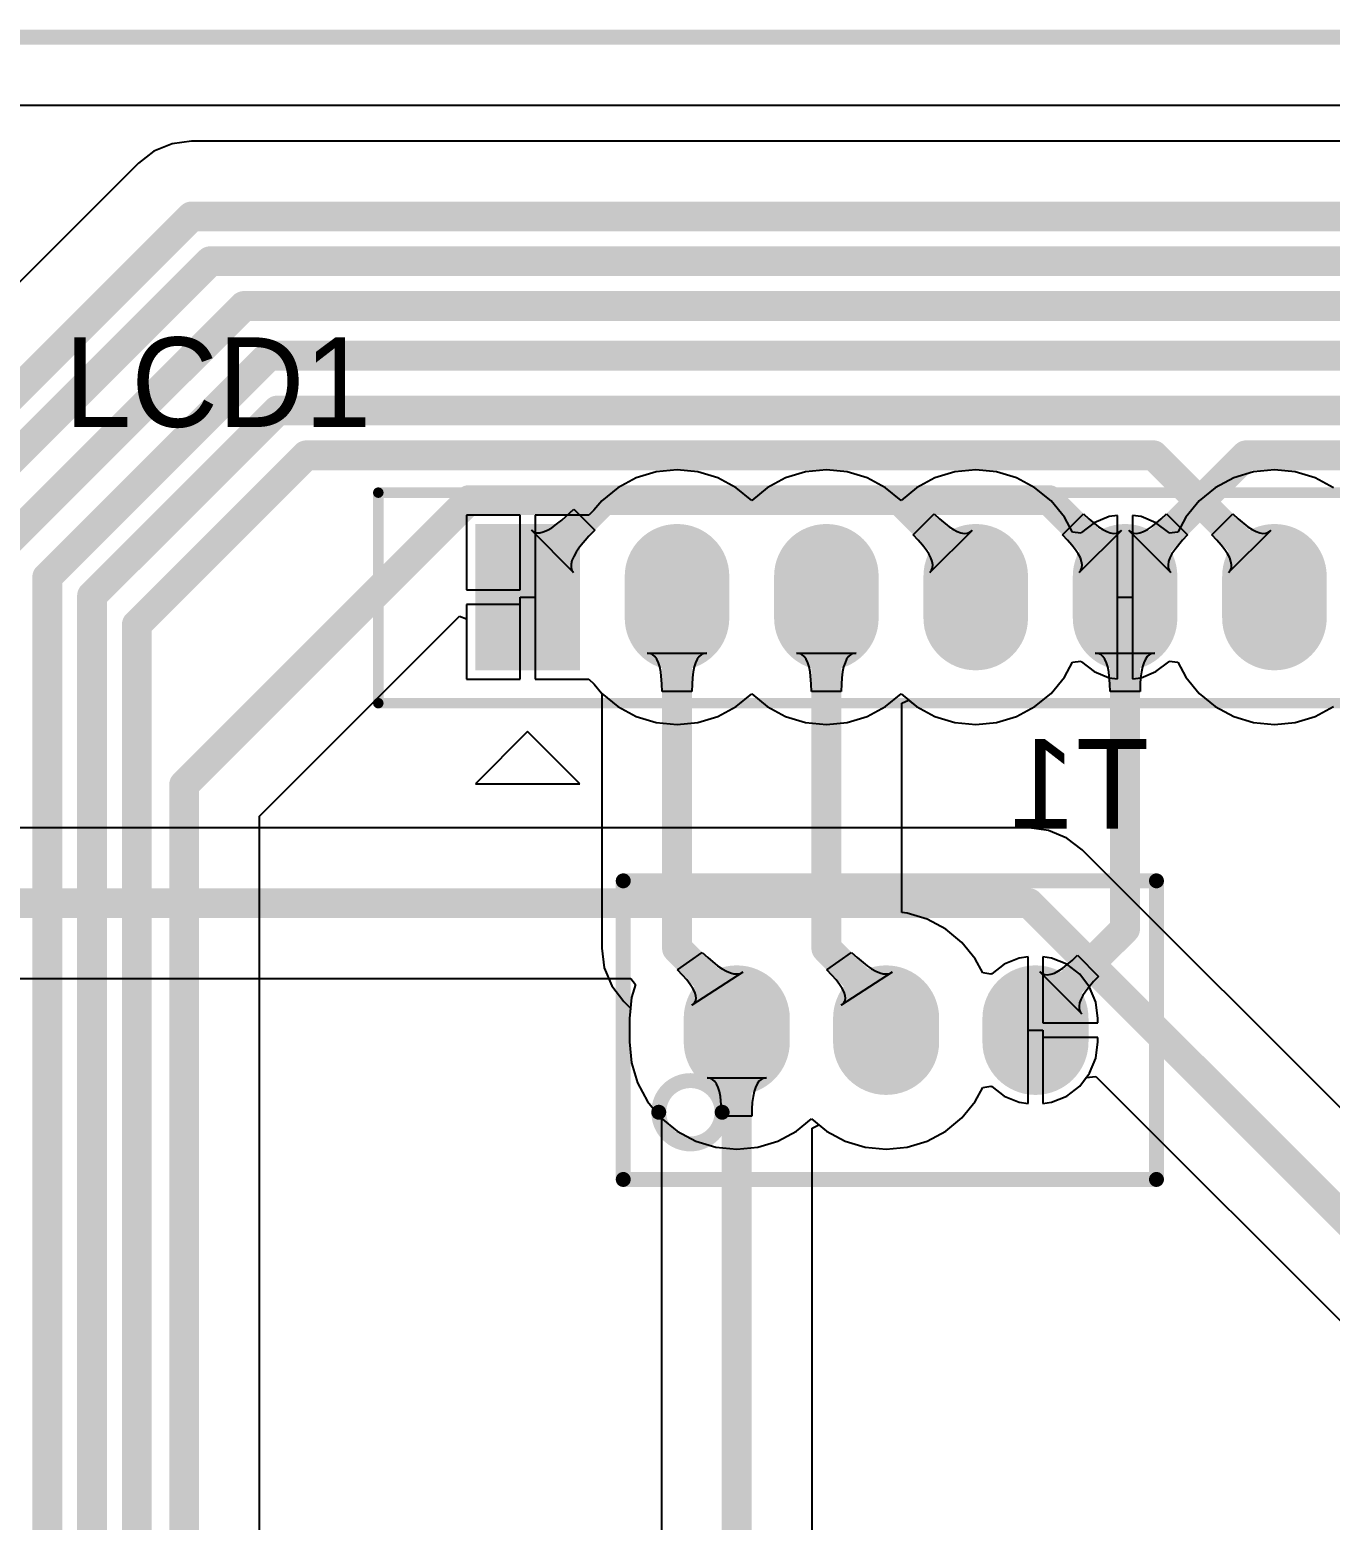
# Model space of a CAD drawing. Header units: millimetres. Extents: x 0 to 140, y 0 to 130.
# Drawn here: x 29.51 to 51.62, y 104.82 to 130.18 of the extents above; entities that cross this region are included whole.
import ezdxf

# ---------------------------------------------------------------- set-up
doc = ezdxf.new("R2010")
doc.units = ezdxf.units.MM
for name, color, linetype in [('BottomLayer', 5, 'Continuous'), ('BottomOverlay', 54, 'Continuous'), ('BottomSolder', 6, 'Continuous'), ('KeepOutLayer', 6, 'Continuous'), ('MultiLayer', 9, 'Continuous'), ('PadHoleLayer', 156, 'Continuous'), ('TopLayer', 1, 'Continuous'), ('TopOverlay', 2, 'Continuous'), ('TopSolder', 216, 'Continuous')]:
    doc.layers.add(name, color=color, linetype=linetype)

# ---------------------------------------------------------------- blocks, each defined once
blk = doc.blocks.new('B____T___V__C_____D____B_48')
at = {"layer": 'BottomLayer'}
h = blk.add_hatch(color=5, dxfattribs=at)
edge = h.paths.add_edge_path()
edge.add_arc((-2.54, -0.2), 0.8, 180, 360)
edge.add_line((-1.74, -0.2), (-1.74, 0.2))
edge.add_arc((-2.54, 0.2), 0.8, 0, 180)
edge.add_line((-3.34, 0.2), (-3.34, -0.2))
h = blk.add_hatch(color=5, dxfattribs=at)
edge = h.paths.add_edge_path()
edge.add_arc((0, -0.2), 0.8, 180, 360)
edge.add_line((0.8, -0.2), (0.8, 0.2))
edge.add_arc((0, 0.2), 0.8, 0, 180)
edge.add_line((-0.8, 0.2), (-0.8, -0.2))
h = blk.add_hatch(color=5, dxfattribs=at)
edge = h.paths.add_edge_path()
edge.add_arc((2.54, -0.2), 0.8, 180, 360)
edge.add_line((3.34, -0.2), (3.34, 0.2))
edge.add_arc((2.54, 0.2), 0.8, 0, 180)
edge.add_line((1.74, 0.2), (1.74, -0.2))
at = {"layer": 'BottomSolder'}
h = blk.add_hatch(color=6, dxfattribs=at)
edge = h.paths.add_edge_path()
edge.add_arc((-2.54, -0.2), 0.902, 180, 360)
edge.add_line((-1.638, -0.2), (-1.638, 0.2))
edge.add_arc((-2.54, 0.2), 0.902, 0, 180)
edge.add_line((-3.442, 0.2), (-3.442, -0.2))
h = blk.add_hatch(color=6, dxfattribs=at)
edge = h.paths.add_edge_path()
edge.add_arc((0, -0.2), 0.902, 180, 360)
edge.add_line((0.902, -0.2), (0.902, 0.2))
edge.add_arc((0, 0.2), 0.902, 0, 180)
edge.add_line((-0.902, 0.2), (-0.902, -0.2))
h = blk.add_hatch(color=6, dxfattribs=at)
edge = h.paths.add_edge_path()
edge.add_arc((2.54, -0.2), 0.902, 180, 360)
edge.add_line((3.442, -0.2), (3.442, 0.2))
edge.add_arc((2.54, 0.2), 0.902, 0, 180)
edge.add_line((1.638, 0.2), (1.638, -0.2))
at = {"layer": 'MultiLayer'}
h = blk.add_hatch(color=9, dxfattribs=at)
edge = h.paths.add_edge_path()
edge.add_arc((-2.54, -0.2), 0.8, 180, 360)
edge.add_line((-1.74, -0.2), (-1.74, 0.2))
edge.add_arc((-2.54, 0.2), 0.8, 0, 180)
edge.add_line((-3.34, 0.2), (-3.34, -0.2))
h = blk.add_hatch(color=9, dxfattribs=at)
edge = h.paths.add_edge_path()
edge.add_arc((0, -0.2), 0.8, 180, 360)
edge.add_line((0.8, -0.2), (0.8, 0.2))
edge.add_arc((0, 0.2), 0.8, 0, 180)
edge.add_line((-0.8, 0.2), (-0.8, -0.2))
h = blk.add_hatch(color=9, dxfattribs=at)
edge = h.paths.add_edge_path()
edge.add_arc((2.54, -0.2), 0.8, 180, 360)
edge.add_line((3.34, -0.2), (3.34, 0.2))
edge.add_arc((2.54, 0.2), 0.8, 0, 180)
edge.add_line((1.74, 0.2), (1.74, -0.2))
at = {"layer": 'PadHoleLayer'}
h = blk.add_hatch(color=156, dxfattribs=at)
edge = h.paths.add_edge_path()
edge.add_arc((-2.54, 0), 0.4, 0, 360)
h = blk.add_hatch(color=156, dxfattribs=at)
edge = h.paths.add_edge_path()
edge.add_arc((0, 0), 0.4, 0, 360)
h = blk.add_hatch(color=156, dxfattribs=at)
edge = h.paths.add_edge_path()
edge.add_arc((2.54, 0), 0.4, 0, 360)
at = {"layer": 'TopLayer'}
h = blk.add_hatch(color=1, dxfattribs=at)
edge = h.paths.add_edge_path()
edge.add_arc((-2.54, -0.2), 0.8, 180, 360)
edge.add_line((-1.74, -0.2), (-1.74, 0.2))
edge.add_arc((-2.54, 0.2), 0.8, 0, 180)
edge.add_line((-3.34, 0.2), (-3.34, -0.2))
h = blk.add_hatch(color=1, dxfattribs=at)
edge = h.paths.add_edge_path()
edge.add_arc((0, -0.2), 0.8, 180, 360)
edge.add_line((0.8, -0.2), (0.8, 0.2))
edge.add_arc((0, 0.2), 0.8, 0, 180)
edge.add_line((-0.8, 0.2), (-0.8, -0.2))
h = blk.add_hatch(color=1, dxfattribs=at)
edge = h.paths.add_edge_path()
edge.add_arc((2.54, -0.2), 0.8, 180, 360)
edge.add_line((3.34, -0.2), (3.34, 0.2))
edge.add_arc((2.54, 0.2), 0.8, 0, 180)
edge.add_line((1.74, 0.2), (1.74, -0.2))
at = {"layer": 'TopSolder'}
h = blk.add_hatch(color=216, dxfattribs=at)
edge = h.paths.add_edge_path()
edge.add_arc((-2.54, -0.2), 0.902, 180, 360)
edge.add_line((-1.638, -0.2), (-1.638, 0.2))
edge.add_arc((-2.54, 0.2), 0.902, 0, 180)
edge.add_line((-3.442, 0.2), (-3.442, -0.2))
h = blk.add_hatch(color=216, dxfattribs=at)
edge = h.paths.add_edge_path()
edge.add_arc((0, -0.2), 0.902, 180, 360)
edge.add_line((0.902, -0.2), (0.902, 0.2))
edge.add_arc((0, 0.2), 0.902, 0, 180)
edge.add_line((-0.902, 0.2), (-0.902, -0.2))
h = blk.add_hatch(color=216, dxfattribs=at)
edge = h.paths.add_edge_path()
edge.add_arc((2.54, -0.2), 0.902, 180, 360)
edge.add_line((3.442, -0.2), (3.442, 0.2))
edge.add_arc((2.54, 0.2), 0.902, 0, 180)
edge.add_line((1.638, 0.2), (1.638, -0.2))
at = {"layer": 'BottomOverlay', "const_width": 0.254}
for points in [[(-4.47, 2.54), (4.597, 2.54)], [(-4.47, -2.54), (-4.47, 2.54)], [(4.597, -2.54), (4.597, 2.54)], [(-4.47, -2.54), (4.597, -2.54)]]:
    blk.add_lwpolyline(points, dxfattribs=at)
at = {"layer": 'BottomOverlay'}
for points, const_width in [([(-4.534, 2.54, 1), (-4.407, 2.54, 1)], 0.127), ([(-4.534, 2.54, 1), (-4.407, 2.54, 1)], 0.127), ([(4.534, 2.54, 1), (4.661, 2.54, 1)], 0.127), ([(4.534, 2.54, 1), (4.661, 2.54, 1)], 0.127), ([(-2.789, -1.397, 1), (-3.866, -1.397, 1)], 0.254), ([(-3.93, -1.397, 1), (-3.803, -1.397, 1)], 0.127), ([(-2.852, -1.397, 1), (-2.725, -1.397, 1)], 0.127), ([(-4.534, -2.54, 1), (-4.407, -2.54, 1)], 0.127), ([(-4.534, -2.54, 1), (-4.407, -2.54, 1)], 0.127), ([(4.534, -2.54, 1), (4.661, -2.54, 1)], 0.127), ([(4.534, -2.54, 1), (4.661, -2.54, 1)], 0.127)]:
    blk.add_lwpolyline(points, format="xyb", close=True, dxfattribs=dict(at, const_width=const_width))
blk = doc.blocks.new('LCD1602______J____58')
at = {"layer": 'BottomLayer'}
blk.add_hatch(color=5, dxfattribs=at).paths.add_polyline_path([(-0.7874, 1.143), (0.7874, 1.143), (0.7874, -1.143), (-0.7874, -1.143)])
h = blk.add_hatch(color=5, dxfattribs=at)
edge = h.paths.add_edge_path()
edge.add_arc((2.54, -0.3556), 0.7874, 180, 360)
edge.add_line((3.3274, -0.3556), (3.3274, 0.3556))
edge.add_arc((2.54, 0.3556), 0.7874, 0, 180)
edge.add_line((1.7526, 0.3556), (1.7526, -0.3556))
h = blk.add_hatch(color=5, dxfattribs=at)
edge = h.paths.add_edge_path()
edge.add_arc((5.08, -0.3556), 0.7874, 180, 360)
edge.add_line((5.8674, -0.3556), (5.8674, 0.3556))
edge.add_arc((5.08, 0.3556), 0.7874, 0, 180)
edge.add_line((4.2926, 0.3556), (4.2926, -0.3556))
h = blk.add_hatch(color=5, dxfattribs=at)
edge = h.paths.add_edge_path()
edge.add_arc((7.62, -0.3556), 0.7874, 180, 360)
edge.add_line((8.4074, -0.3556), (8.4074, 0.3556))
edge.add_arc((7.62, 0.3556), 0.7874, 0, 180)
edge.add_line((6.8326, 0.3556), (6.8326, -0.3556))
h = blk.add_hatch(color=5, dxfattribs=at)
edge = h.paths.add_edge_path()
edge.add_arc((10.16, -0.3556), 0.7874, 180, 360)
edge.add_line((10.9474, -0.3556), (10.9474, 0.3556))
edge.add_arc((10.16, 0.3556), 0.7874, 0, 180)
edge.add_line((9.3726, 0.3556), (9.3726, -0.3556))
h = blk.add_hatch(color=5, dxfattribs=at)
edge = h.paths.add_edge_path()
edge.add_arc((12.7, -0.3556), 0.7874, 180, 360)
edge.add_line((13.4874, -0.3556), (13.4874, 0.3556))
edge.add_arc((12.7, 0.3556), 0.7874, 0, 180)
edge.add_line((11.9126, 0.3556), (11.9126, -0.3556))
at = {"layer": 'BottomSolder'}
blk.add_hatch(color=6, dxfattribs=at).paths.add_polyline_path([(-0.889, 1.2446), (0.889, 1.2446), (0.889, -1.2446), (-0.889, -1.2446)])
h = blk.add_hatch(color=6, dxfattribs=at)
edge = h.paths.add_edge_path()
edge.add_arc((2.54, -0.3556), 0.889, 180, 360)
edge.add_line((3.429, -0.3556), (3.429, 0.3556))
edge.add_arc((2.54, 0.3556), 0.889, 0, 180)
edge.add_line((1.651, 0.3556), (1.651, -0.3556))
h = blk.add_hatch(color=6, dxfattribs=at)
edge = h.paths.add_edge_path()
edge.add_arc((5.08, -0.3556), 0.889, 180, 360)
edge.add_line((5.969, -0.3556), (5.969, 0.3556))
edge.add_arc((5.08, 0.3556), 0.889, 0, 180)
edge.add_line((4.191, 0.3556), (4.191, -0.3556))
h = blk.add_hatch(color=6, dxfattribs=at)
edge = h.paths.add_edge_path()
edge.add_arc((7.62, -0.3556), 0.889, 180, 360)
edge.add_line((8.509, -0.3556), (8.509, 0.3556))
edge.add_arc((7.62, 0.3556), 0.889, 0, 180)
edge.add_line((6.731, 0.3556), (6.731, -0.3556))
h = blk.add_hatch(color=6, dxfattribs=at)
edge = h.paths.add_edge_path()
edge.add_arc((10.16, -0.3556), 0.889, 180, 360)
edge.add_line((11.049, -0.3556), (11.049, 0.3556))
edge.add_arc((10.16, 0.3556), 0.889, 0, 180)
edge.add_line((9.271, 0.3556), (9.271, -0.3556))
h = blk.add_hatch(color=6, dxfattribs=at)
edge = h.paths.add_edge_path()
edge.add_arc((12.7, -0.3556), 0.889, 180, 360)
edge.add_line((13.589, -0.3556), (13.589, 0.3556))
edge.add_arc((12.7, 0.3556), 0.889, 0, 180)
edge.add_line((11.811, 0.3556), (11.811, -0.3556))
at = {"layer": 'MultiLayer'}
blk.add_hatch(color=9, dxfattribs=at).paths.add_polyline_path([(-0.7874, 1.143), (0.7874, 1.143), (0.7874, -1.143), (-0.7874, -1.143)])
h = blk.add_hatch(color=9, dxfattribs=at)
edge = h.paths.add_edge_path()
edge.add_arc((2.54, -0.3556), 0.7874, 180, 360)
edge.add_line((3.3274, -0.3556), (3.3274, 0.3556))
edge.add_arc((2.54, 0.3556), 0.7874, 0, 180)
edge.add_line((1.7526, 0.3556), (1.7526, -0.3556))
h = blk.add_hatch(color=9, dxfattribs=at)
edge = h.paths.add_edge_path()
edge.add_arc((5.08, -0.3556), 0.7874, 180, 360)
edge.add_line((5.8674, -0.3556), (5.8674, 0.3556))
edge.add_arc((5.08, 0.3556), 0.7874, 0, 180)
edge.add_line((4.2926, 0.3556), (4.2926, -0.3556))
h = blk.add_hatch(color=9, dxfattribs=at)
edge = h.paths.add_edge_path()
edge.add_arc((7.62, -0.3556), 0.7874, 180, 360)
edge.add_line((8.4074, -0.3556), (8.4074, 0.3556))
edge.add_arc((7.62, 0.3556), 0.7874, 0, 180)
edge.add_line((6.8326, 0.3556), (6.8326, -0.3556))
h = blk.add_hatch(color=9, dxfattribs=at)
edge = h.paths.add_edge_path()
edge.add_arc((10.16, -0.3556), 0.7874, 180, 360)
edge.add_line((10.9474, -0.3556), (10.9474, 0.3556))
edge.add_arc((10.16, 0.3556), 0.7874, 0, 180)
edge.add_line((9.3726, 0.3556), (9.3726, -0.3556))
h = blk.add_hatch(color=9, dxfattribs=at)
edge = h.paths.add_edge_path()
edge.add_arc((12.7, -0.3556), 0.7874, 180, 360)
edge.add_line((13.4874, -0.3556), (13.4874, 0.3556))
edge.add_arc((12.7, 0.3556), 0.7874, 0, 180)
edge.add_line((11.9126, 0.3556), (11.9126, -0.3556))
at = {"layer": 'PadHoleLayer'}
h = blk.add_hatch(color=156, dxfattribs=at)
edge = h.paths.add_edge_path()
edge.add_arc((0, 0), 0.4953, 0, 360)
h = blk.add_hatch(color=156, dxfattribs=at)
edge = h.paths.add_edge_path()
edge.add_arc((2.54, 0), 0.4953, 0, 360)
h = blk.add_hatch(color=156, dxfattribs=at)
edge = h.paths.add_edge_path()
edge.add_arc((5.08, 0), 0.4953, 0, 360)
h = blk.add_hatch(color=156, dxfattribs=at)
edge = h.paths.add_edge_path()
edge.add_arc((7.62, 0), 0.4953, 0, 360)
h = blk.add_hatch(color=156, dxfattribs=at)
edge = h.paths.add_edge_path()
edge.add_arc((10.16, 0), 0.4953, 0, 360)
h = blk.add_hatch(color=156, dxfattribs=at)
edge = h.paths.add_edge_path()
edge.add_arc((12.7, 0), 0.4953, 0, 360)
at = {"layer": 'TopLayer'}
blk.add_hatch(color=1, dxfattribs=at).paths.add_polyline_path([(-0.7874, 1.143), (0.7874, 1.143), (0.7874, -1.143), (-0.7874, -1.143)])
h = blk.add_hatch(color=1, dxfattribs=at)
edge = h.paths.add_edge_path()
edge.add_arc((2.54, -0.3556), 0.7874, 180, 360)
edge.add_line((3.3274, -0.3556), (3.3274, 0.3556))
edge.add_arc((2.54, 0.3556), 0.7874, 0, 180)
edge.add_line((1.7526, 0.3556), (1.7526, -0.3556))
h = blk.add_hatch(color=1, dxfattribs=at)
edge = h.paths.add_edge_path()
edge.add_arc((5.08, -0.3556), 0.7874, 180, 360)
edge.add_line((5.8674, -0.3556), (5.8674, 0.3556))
edge.add_arc((5.08, 0.3556), 0.7874, 0, 180)
edge.add_line((4.2926, 0.3556), (4.2926, -0.3556))
h = blk.add_hatch(color=1, dxfattribs=at)
edge = h.paths.add_edge_path()
edge.add_arc((7.62, -0.3556), 0.7874, 180, 360)
edge.add_line((8.4074, -0.3556), (8.4074, 0.3556))
edge.add_arc((7.62, 0.3556), 0.7874, 0, 180)
edge.add_line((6.8326, 0.3556), (6.8326, -0.3556))
h = blk.add_hatch(color=1, dxfattribs=at)
edge = h.paths.add_edge_path()
edge.add_arc((10.16, -0.3556), 0.7874, 180, 360)
edge.add_line((10.9474, -0.3556), (10.9474, 0.3556))
edge.add_arc((10.16, 0.3556), 0.7874, 0, 180)
edge.add_line((9.3726, 0.3556), (9.3726, -0.3556))
h = blk.add_hatch(color=1, dxfattribs=at)
edge = h.paths.add_edge_path()
edge.add_arc((12.7, -0.3556), 0.7874, 180, 360)
edge.add_line((13.4874, -0.3556), (13.4874, 0.3556))
edge.add_arc((12.7, 0.3556), 0.7874, 0, 180)
edge.add_line((11.9126, 0.3556), (11.9126, -0.3556))
at = {"layer": 'TopSolder'}
blk.add_hatch(color=216, dxfattribs=at).paths.add_polyline_path([(-0.889, 1.2446), (0.889, 1.2446), (0.889, -1.2446), (-0.889, -1.2446)])
h = blk.add_hatch(color=216, dxfattribs=at)
edge = h.paths.add_edge_path()
edge.add_arc((2.54, -0.3556), 0.889, 180, 360)
edge.add_line((3.429, -0.3556), (3.429, 0.3556))
edge.add_arc((2.54, 0.3556), 0.889, 0, 180)
edge.add_line((1.651, 0.3556), (1.651, -0.3556))
h = blk.add_hatch(color=216, dxfattribs=at)
edge = h.paths.add_edge_path()
edge.add_arc((5.08, -0.3556), 0.889, 180, 360)
edge.add_line((5.969, -0.3556), (5.969, 0.3556))
edge.add_arc((5.08, 0.3556), 0.889, 0, 180)
edge.add_line((4.191, 0.3556), (4.191, -0.3556))
h = blk.add_hatch(color=216, dxfattribs=at)
edge = h.paths.add_edge_path()
edge.add_arc((7.62, -0.3556), 0.889, 180, 360)
edge.add_line((8.509, -0.3556), (8.509, 0.3556))
edge.add_arc((7.62, 0.3556), 0.889, 0, 180)
edge.add_line((6.731, 0.3556), (6.731, -0.3556))
h = blk.add_hatch(color=216, dxfattribs=at)
edge = h.paths.add_edge_path()
edge.add_arc((10.16, -0.3556), 0.889, 180, 360)
edge.add_line((11.049, -0.3556), (11.049, 0.3556))
edge.add_arc((10.16, 0.3556), 0.889, 0, 180)
edge.add_line((9.271, 0.3556), (9.271, -0.3556))
h = blk.add_hatch(color=216, dxfattribs=at)
edge = h.paths.add_edge_path()
edge.add_arc((12.7, -0.3556), 0.889, 180, 360)
edge.add_line((13.589, -0.3556), (13.589, 0.3556))
edge.add_arc((12.7, 0.3556), 0.889, 0, 180)
edge.add_line((11.811, 0.3556), (11.811, -0.3556))
at = {"layer": 'TopOverlay'}
for p, q in [((0, -2.286), (-0.889, -3.175)), ((0.889, -3.175), (0, -2.286)), ((-0.889, -3.175), (0.889, -3.175))]:
    blk.add_line(p, q, dxfattribs=at)
at = {"layer": 'TopOverlay', "const_width": 0.1778}
for points in [[(-2.54, 1.778), (40.8432, 1.778)], [(-2.54, -1.8034), (-2.54, 1.778)], [(-2.54, -1.8034), (40.8432, -1.8034)]]:
    blk.add_lwpolyline(points, dxfattribs=at)
at = {"layer": 'TopOverlay', "const_width": 0.0889}
for points in [[(-2.58445, 1.778, 1), (-2.49555, 1.778, 1)], [(-2.58445, 1.778, 1), (-2.49555, 1.778, 1)], [(-2.58445, -1.8034, 1), (-2.49555, -1.8034, 1)], [(-2.58445, -1.8034, 1), (-2.49555, -1.8034, 1)]]:
    blk.add_lwpolyline(points, format="xyb", close=True, dxfattribs=at)

msp = doc.modelspace()

# ---------------------------------------------------------------- linework, layer by layer
at = {"layer": 'BottomLayer'}
for p, q in [((1.153, 128.895), (138.928, 128.895)), ((39.82, 122.553), (39.506, 122.385)), ((40.159, 122.656), (39.82, 122.553)), ((40.513, 122.691), (40.159, 122.656)), ((40.867, 122.656), (40.513, 122.691)), ((41.206, 122.553), (40.867, 122.656)), ((41.52, 122.385), (41.206, 122.553)), ((42.36, 122.553), (42.046, 122.385)), ((42.699, 122.656), (42.36, 122.553)), ((43.053, 122.691), (42.699, 122.656)), ((43.407, 122.656), (43.053, 122.691)), ((43.746, 122.553), (43.407, 122.656)), ((44.06, 122.385), (43.746, 122.553)), ((44.9, 122.553), (44.586, 122.385)), ((45.239, 122.656), (44.9, 122.553)), ((45.593, 122.691), (45.239, 122.656)), ((45.947, 122.656), (45.593, 122.691)), ((46.286, 122.553), (45.947, 122.656)), ((46.6, 122.385), (46.286, 122.553)), ((49.98, 122.553), (49.666, 122.385)), ((50.319, 122.656), (49.98, 122.553)), ((50.673, 122.691), (50.319, 122.656)), ((51.027, 122.656), (50.673, 122.691)), ((51.366, 122.553), (51.027, 122.656)), ((51.68, 122.385), (51.366, 122.553)), ((39.506, 122.385), (39.232, 122.16)), ((41.783, 122.169), (41.52, 122.385)), ((42.046, 122.385), (41.783, 122.169)), ((44.323, 122.169), (44.06, 122.385)), ((44.586, 122.385), (44.323, 122.169)), ((46.874, 122.16), (46.6, 122.385)), ((49.666, 122.385), (49.392, 122.16)), ((38.556, 121.835), (38.757, 122.022)), ((38.757, 122.022), (39.117, 121.663)), ((39.101, 122.001), (39.014, 121.92)), ((39.232, 122.16), (39.101, 122.001)), ((47.1, 121.885), (46.874, 122.16)), ((49.392, 122.16), (49.166, 121.885)), ((37.846, 121.92), (36.932, 121.92)), ((36.932, 121.92), (36.932, 120.65)), ((37.846, 120.65), (37.846, 121.92)), ((39.014, 121.92), (38.1, 121.92)), ((38.1, 121.92), (38.1, 120.523)), ((38.308, 121.661), (38.383, 121.705)), ((38.383, 121.705), (38.466, 121.763)), ((38.466, 121.763), (38.556, 121.835)), ((39.014, 121.92), (39.014, 121.92)), ((39.014, 121.92), (39.014, 121.92)), ((47.069, 121.583), (47.428, 121.943)), ((47.236, 121.63), (47.1, 121.885)), ((47.608, 121.788), (47.39, 121.621)), ((47.428, 121.943), (47.518, 121.856)), ((47.518, 121.856), (47.681, 121.722)), ((47.861, 121.893), (47.608, 121.788)), ((47.681, 121.722), (47.753, 121.675)), ((48.006, 121.912), (47.861, 121.893)), ((48.006, 120.523), (48.006, 121.912)), ((48.405, 121.893), (48.26, 121.912)), ((48.26, 121.912), (48.26, 120.523)), ((48.658, 121.788), (48.405, 121.893)), ((48.513, 121.675), (48.585, 121.722)), ((48.585, 121.722), (48.664, 121.783)), ((48.876, 121.621), (48.658, 121.788)), ((48.664, 121.783), (48.748, 121.856)), ((48.748, 121.856), (48.838, 121.943)), ((48.838, 121.943), (49.197, 121.583)), ((49.166, 121.885), (49.03, 121.63)), ((38.754, 120.945), (38.039, 121.66)), ((38.039, 121.66), (38.078, 121.631)), ((38.078, 121.631), (38.125, 121.617)), ((38.125, 121.617), (38.178, 121.618)), ((38.178, 121.618), (38.239, 121.632)), ((38.239, 121.632), (38.308, 121.661)), ((39.016, 121.559), (38.857, 121.371)), ((39.117, 121.663), (39.016, 121.559)), ((47.155, 121.493), (47.069, 121.583)), ((47.229, 121.409), (47.155, 121.493)), ((47.381, 121.61), (47.236, 121.63)), ((48.07, 121.657), (47.354, 120.942)), ((47.39, 121.621), (47.381, 121.61)), ((47.753, 121.675), (47.82, 121.64)), ((47.82, 121.64), (47.882, 121.618)), ((47.882, 121.618), (47.937, 121.608)), ((47.937, 121.608), (47.987, 121.612)), ((47.987, 121.612), (48.031, 121.628)), ((48.031, 121.628), (48.07, 121.657)), ((48.912, 120.942), (48.196, 121.657)), ((48.196, 121.657), (48.235, 121.628)), ((48.235, 121.628), (48.279, 121.612)), ((48.279, 121.612), (48.329, 121.608)), ((48.329, 121.608), (48.384, 121.618)), ((48.384, 121.618), (48.446, 121.64)), ((48.446, 121.64), (48.513, 121.675)), ((48.885, 121.61), (48.876, 121.621)), ((49.03, 121.63), (48.885, 121.61)), ((49.111, 121.493), (48.977, 121.331)), ((49.197, 121.583), (49.111, 121.493)), ((38.756, 121.213), (38.727, 121.145)), ((38.799, 121.289), (38.756, 121.213)), ((38.857, 121.371), (38.799, 121.289)), ((47.289, 121.331), (47.229, 121.409)), ((47.337, 121.258), (47.289, 121.331)), ((47.372, 121.191), (47.337, 121.258)), ((48.929, 121.258), (48.894, 121.191)), ((48.977, 121.331), (48.929, 121.258)), ((38.727, 121.145), (38.712, 121.084)), ((38.712, 121.084), (38.712, 121.03)), ((38.712, 121.03), (38.726, 120.984)), ((38.726, 120.984), (38.754, 120.945)), ((47.354, 120.942), (47.383, 120.98)), ((47.394, 121.13), (47.372, 121.191)), ((47.383, 120.98), (47.4, 121.024)), ((47.403, 121.074), (47.394, 121.13)), ((47.4, 121.024), (47.403, 121.074)), ((48.872, 121.13), (48.863, 121.074)), ((48.863, 121.074), (48.866, 121.024)), ((48.866, 121.024), (48.883, 120.98)), ((48.894, 121.191), (48.872, 121.13)), ((48.883, 120.98), (48.912, 120.942)), ((36.932, 120.65), (37.846, 120.65)), ((38.1, 120.523), (38.1, 119.126)), ((48.006, 119.134), (48.006, 120.523)), ((48.26, 120.523), (48.26, 119.134)), ((37.846, 120.396), (36.932, 120.396)), ((36.932, 120.396), (36.932, 119.126)), ((37.846, 119.126), (37.846, 120.396)), ((47.236, 119.416), (47.381, 119.436)), ((47.381, 119.436), (47.39, 119.425)), ((47.39, 119.425), (47.608, 119.258)), ((48.658, 119.258), (48.876, 119.425)), ((48.876, 119.425), (48.885, 119.436)), ((48.885, 119.436), (49.03, 119.416)), ((47.1, 119.161), (47.236, 119.416)), ((47.608, 119.258), (47.861, 119.153)), ((48.405, 119.153), (48.658, 119.258)), ((49.03, 119.416), (49.166, 119.161)), ((36.932, 119.126), (37.846, 119.126)), ((38.1, 119.126), (39.014, 119.126)), ((39.014, 119.126), (39.014, 119.126)), ((39.014, 119.126), (39.014, 119.126)), ((39.014, 119.126), (39.102, 119.044)), ((39.102, 119.044), (39.232, 118.886)), ((46.874, 118.886), (47.1, 119.161)), ((47.861, 119.153), (48.006, 119.134)), ((48.26, 119.134), (48.405, 119.153)), ((49.166, 119.161), (49.392, 118.886)), ((39.232, 118.886), (39.506, 118.661)), ((41.52, 118.661), (41.783, 118.877)), ((41.783, 118.877), (42.046, 118.661)), ((44.06, 118.661), (44.323, 118.877)), ((44.323, 118.877), (44.586, 118.661)), ((46.6, 118.661), (46.874, 118.886)), ((49.392, 118.886), (49.666, 118.661)), ((39.506, 118.661), (39.82, 118.493)), ((39.82, 118.493), (40.159, 118.39)), ((40.867, 118.39), (41.206, 118.493)), ((41.206, 118.493), (41.52, 118.661)), ((42.046, 118.661), (42.36, 118.493)), ((42.36, 118.493), (42.699, 118.39)), ((43.407, 118.39), (43.746, 118.493)), ((43.746, 118.493), (44.06, 118.661)), ((44.586, 118.661), (44.9, 118.493)), ((44.9, 118.493), (45.239, 118.39)), ((45.947, 118.39), (46.286, 118.493)), ((46.286, 118.493), (46.6, 118.661)), ((49.666, 118.661), (49.98, 118.493)), ((49.98, 118.493), (50.319, 118.39)), ((51.027, 118.39), (51.366, 118.493)), ((51.366, 118.493), (51.68, 118.661)), ((40.159, 118.39), (40.513, 118.355)), ((40.513, 118.355), (40.867, 118.39)), ((42.699, 118.39), (43.053, 118.355)), ((43.053, 118.355), (43.407, 118.39)), ((45.239, 118.39), (45.593, 118.355)), ((45.593, 118.355), (45.947, 118.39)), ((50.319, 118.39), (50.673, 118.355)), ((50.673, 118.355), (51.027, 118.39)), ((46.5, 116.597), (28.899, 116.597)), ((46.831, 116.553), (46.5, 116.597)), ((47.14, 116.425), (46.831, 116.553)), ((47.406, 116.222), (47.14, 116.425)), ((75.201, 88.427), (47.406, 116.222)), ((28.911, 114.035), (39.73, 114.035)), ((39.73, 114.035), (39.806, 113.933)), ((39.806, 113.933), (39.739, 113.713)), ((39.739, 113.713), (39.704, 113.357)), ((39.704, 113.357), (39.704, 112.957)), ((46.482, 111.911), (46.482, 113.157)), ((46.482, 113.157), (46.736, 113.157)), ((46.736, 113.157), (46.736, 111.911)), ((39.704, 112.957), (39.739, 112.601)), ((39.739, 112.601), (39.843, 112.259)), ((47.361, 112.205), (47.473, 112.352)), ((47.473, 112.352), (47.636, 112.368)), ((47.636, 112.368), (73.014, 86.99)), ((39.843, 112.259), (40.012, 111.943)), ((45.586, 111.943), (45.714, 112.183)), ((45.714, 112.183), (45.85, 112.204)), ((45.85, 112.204), (45.867, 112.198)), ((45.867, 112.198), (46.077, 112.036)), ((47.141, 112.036), (47.361, 112.205)), ((40.012, 111.943), (40.239, 111.667)), ((45.359, 111.667), (45.586, 111.943)), ((46.077, 112.036), (46.334, 111.93)), ((46.334, 111.93), (46.482, 111.911)), ((46.736, 111.911), (46.884, 111.93)), ((46.884, 111.93), (47.141, 112.036)), ((40.239, 111.667), (40.515, 111.44)), ((42.543, 111.44), (42.799, 111.65)), ((42.799, 111.65), (43.055, 111.44)), ((45.083, 111.44), (45.359, 111.667)), ((40.515, 111.44), (40.831, 111.271)), ((42.227, 111.271), (42.543, 111.44)), ((43.055, 111.44), (43.371, 111.271)), ((44.767, 111.271), (45.083, 111.44)), ((40.831, 111.271), (41.173, 111.167)), ((41.173, 111.167), (41.529, 111.132)), ((41.529, 111.132), (41.885, 111.167)), ((41.885, 111.167), (42.227, 111.271)), ((43.371, 111.271), (43.713, 111.167)), ((43.713, 111.167), (44.069, 111.132)), ((44.069, 111.132), (44.425, 111.167)), ((44.425, 111.167), (44.767, 111.271))]:
    msp.add_line(p, q, dxfattribs=at)
at = {"layer": 'BottomLayer', "const_width": 0.508}
for points in [[(48.133, 120.879), (50.19, 122.936)], [(50.19, 122.936), (74.016, 122.936)], [(37.973, 120.879), (39.268, 122.174)], [(39.268, 122.174), (46.838, 122.174)], [(46.838, 122.174), (48.133, 120.879)], [(37.973, 120.523), (37.973, 120.879)], [(48.133, 120.523), (48.133, 120.879)], [(27.071, 115.316), (46.5, 115.316)], [(46.5, 115.316), (74.295, 87.521)]]:
    msp.add_lwpolyline(points, dxfattribs=at)
at = {"layer": 'BottomLayer', "const_width": 0.254}
for points in [[(50.063, 122.936, 1), (50.317, 122.936, 1)], [(50.063, 122.936, 1), (50.317, 122.936, 1)], [(39.141, 122.174, 1), (39.395, 122.174, 1)], [(39.141, 122.174, 1), (39.395, 122.174, 1)], [(46.711, 122.174, 1), (46.965, 122.174, 1)], [(46.711, 122.174, 1), (46.965, 122.174, 1)], [(37.846, 120.879, 1), (38.1, 120.879, 1)], [(37.846, 120.879, 1), (38.1, 120.879, 1)], [(48.006, 120.879, 1), (48.26, 120.879, 1)], [(48.006, 120.879, 1), (48.26, 120.879, 1)], [(48.006, 120.879, 1), (48.26, 120.879, 1)], [(37.846, 120.523, 1), (38.1, 120.523, 1)], [(48.006, 120.523, 1), (48.26, 120.523, 1)], [(46.373, 115.316, 1), (46.627, 115.316, 1)], [(46.373, 115.316, 1), (46.627, 115.316, 1)]]:
    msp.add_lwpolyline(points, format="xyb", close=True, dxfattribs=at)
at = {"layer": 'KeepOutLayer', "const_width": 0.254}
msp.add_lwpolyline([(0, 130.048), (140.081, 130.048)], dxfattribs=at)
at = {"layer": 'TopLayer'}
for p, q in [((1.153, 128.895), (138.928, 128.895)), ((31.618, 128.109), (31.352, 127.906)), ((31.926, 128.237), (31.618, 128.109)), ((32.258, 128.281), (31.926, 128.237)), ((67.412, 128.281), (32.258, 128.281)), ((31.352, 127.906), (23.986, 120.54)), ((44.529, 121.583), (44.888, 121.943)), ((44.888, 121.943), (44.978, 121.856)), ((44.978, 121.856), (45.141, 121.722)), ((45.141, 121.722), (45.213, 121.675)), ((49.609, 121.583), (49.968, 121.943)), ((49.968, 121.943), (50.058, 121.856)), ((50.058, 121.856), (50.221, 121.722)), ((50.221, 121.722), (50.293, 121.675)), ((44.615, 121.493), (44.529, 121.583)), ((44.689, 121.409), (44.615, 121.493)), ((45.53, 121.657), (44.814, 120.942)), ((45.213, 121.675), (45.28, 121.64)), ((45.28, 121.64), (45.342, 121.618)), ((45.342, 121.618), (45.397, 121.608)), ((45.397, 121.608), (45.447, 121.612)), ((45.447, 121.612), (45.491, 121.628)), ((45.491, 121.628), (45.53, 121.657)), ((49.695, 121.493), (49.609, 121.583)), ((49.769, 121.409), (49.695, 121.493)), ((50.61, 121.657), (49.894, 120.942)), ((50.293, 121.675), (50.36, 121.64)), ((50.36, 121.64), (50.422, 121.618)), ((50.422, 121.618), (50.477, 121.608)), ((50.477, 121.608), (50.527, 121.612)), ((50.527, 121.612), (50.571, 121.628)), ((50.571, 121.628), (50.61, 121.657)), ((44.749, 121.331), (44.689, 121.409)), ((44.797, 121.258), (44.749, 121.331)), ((44.832, 121.191), (44.797, 121.258)), ((49.829, 121.331), (49.769, 121.409)), ((49.877, 121.258), (49.829, 121.331)), ((49.912, 121.191), (49.877, 121.258)), ((44.814, 120.942), (44.843, 120.98)), ((44.854, 121.13), (44.832, 121.191)), ((44.843, 120.98), (44.86, 121.024)), ((44.863, 121.074), (44.854, 121.13)), ((44.86, 121.024), (44.863, 121.074)), ((49.894, 120.942), (49.923, 120.98)), ((49.934, 121.13), (49.912, 121.191)), ((49.923, 120.98), (49.94, 121.024)), ((49.943, 121.074), (49.934, 121.13)), ((49.94, 121.024), (49.943, 121.074)), ((37.846, 119.126), (37.846, 120.523)), ((37.846, 120.523), (38.1, 120.523)), ((38.1, 120.523), (38.1, 119.126)), ((48.006, 119.134), (48.006, 120.523)), ((48.006, 120.523), (48.26, 120.523)), ((48.26, 120.523), (48.26, 119.134)), ((33.412, 116.799), (36.814, 120.202)), ((36.814, 120.202), (36.932, 120.153)), ((36.932, 120.153), (36.932, 119.126)), ((40.055, 119.565), (40.007, 119.572)), ((40.007, 119.572), (41.019, 119.572)), ((40.098, 119.546), (40.055, 119.565)), ((40.135, 119.513), (40.098, 119.546)), ((40.168, 119.467), (40.135, 119.513)), ((40.196, 119.408), (40.168, 119.467)), ((40.858, 119.467), (40.83, 119.408)), ((40.891, 119.513), (40.858, 119.467)), ((40.928, 119.546), (40.891, 119.513)), ((40.971, 119.565), (40.928, 119.546)), ((41.019, 119.572), (40.971, 119.565)), ((42.595, 119.565), (42.547, 119.572)), ((42.547, 119.572), (43.559, 119.572)), ((42.638, 119.546), (42.595, 119.565)), ((42.675, 119.513), (42.638, 119.546)), ((42.708, 119.467), (42.675, 119.513)), ((42.736, 119.408), (42.708, 119.467)), ((43.398, 119.467), (43.37, 119.408)), ((43.431, 119.513), (43.398, 119.467)), ((43.468, 119.546), (43.431, 119.513)), ((43.511, 119.565), (43.468, 119.546)), ((43.559, 119.572), (43.511, 119.565)), ((47.236, 119.416), (47.381, 119.436)), ((47.381, 119.436), (47.39, 119.425)), ((47.39, 119.425), (47.608, 119.258)), ((47.675, 119.565), (47.627, 119.572)), ((47.627, 119.572), (48.639, 119.572)), ((47.718, 119.546), (47.675, 119.565)), ((47.755, 119.513), (47.718, 119.546)), ((47.788, 119.467), (47.755, 119.513)), ((47.816, 119.408), (47.788, 119.467)), ((48.478, 119.467), (48.45, 119.408)), ((48.511, 119.513), (48.478, 119.467)), ((48.548, 119.546), (48.511, 119.513)), ((48.591, 119.565), (48.548, 119.546)), ((48.639, 119.572), (48.591, 119.565)), ((48.658, 119.258), (48.876, 119.425)), ((48.876, 119.425), (48.885, 119.436)), ((48.885, 119.436), (49.03, 119.416)), ((40.219, 119.336), (40.196, 119.408)), ((40.236, 119.251), (40.219, 119.336)), ((40.256, 119.041), (40.236, 119.251)), ((40.79, 119.251), (40.777, 119.153)), ((40.807, 119.336), (40.79, 119.251)), ((40.83, 119.408), (40.807, 119.336)), ((42.759, 119.336), (42.736, 119.408)), ((42.776, 119.251), (42.759, 119.336)), ((42.796, 119.041), (42.776, 119.251)), ((43.33, 119.251), (43.317, 119.153)), ((43.347, 119.336), (43.33, 119.251)), ((43.37, 119.408), (43.347, 119.336)), ((47.1, 119.161), (47.236, 119.416)), ((47.608, 119.258), (47.861, 119.153)), ((47.839, 119.336), (47.816, 119.408)), ((47.856, 119.251), (47.839, 119.336)), ((47.876, 119.041), (47.856, 119.251)), ((48.41, 119.251), (48.397, 119.153)), ((48.405, 119.153), (48.658, 119.258)), ((48.427, 119.336), (48.41, 119.251)), ((48.45, 119.408), (48.427, 119.336)), ((49.03, 119.416), (49.166, 119.161)), ((36.932, 119.126), (37.846, 119.126)), ((38.1, 119.126), (39.014, 119.126)), ((39.014, 119.126), (39.014, 119.126)), ((39.014, 119.126), (39.014, 119.126)), ((39.014, 119.126), (39.102, 119.044)), ((39.102, 119.044), (39.232, 118.886)), ((40.259, 118.917), (40.256, 119.041)), ((40.767, 118.917), (40.259, 118.917)), ((40.77, 119.041), (40.767, 118.917)), ((40.777, 119.153), (40.77, 119.041)), ((42.799, 118.917), (42.796, 119.041)), ((43.307, 118.917), (42.799, 118.917)), ((43.31, 119.041), (43.307, 118.917)), ((43.317, 119.153), (43.31, 119.041)), ((46.874, 118.886), (47.1, 119.161)), ((47.861, 119.153), (48.006, 119.134)), ((47.879, 118.917), (47.876, 119.041)), ((48.387, 118.917), (47.879, 118.917)), ((48.26, 119.134), (48.405, 119.153)), ((48.39, 119.041), (48.387, 118.917)), ((48.397, 119.153), (48.39, 119.041)), ((49.166, 119.161), (49.392, 118.886)), ((39.232, 118.886), (39.232, 118.886)), ((39.232, 118.886), (39.232, 114.55)), ((44.334, 118.719), (44.449, 118.773)), ((44.334, 115.156), (44.334, 118.719)), ((44.449, 118.773), (44.586, 118.661)), ((46.6, 118.661), (46.874, 118.886)), ((49.392, 118.886), (49.666, 118.661)), ((44.586, 118.661), (44.9, 118.493)), ((44.9, 118.493), (45.239, 118.39)), ((45.947, 118.39), (46.286, 118.493)), ((46.286, 118.493), (46.6, 118.661)), ((49.666, 118.661), (49.98, 118.493)), ((49.98, 118.493), (50.319, 118.39)), ((51.027, 118.39), (51.366, 118.493)), ((51.366, 118.493), (51.68, 118.661)), ((45.239, 118.39), (45.593, 118.355)), ((45.593, 118.355), (45.947, 118.39)), ((50.319, 118.39), (50.673, 118.355)), ((50.673, 118.355), (51.027, 118.39)), ((33.412, 75.267), (33.412, 116.799)), ((44.425, 115.147), (44.334, 115.156)), ((44.767, 115.043), (44.425, 115.147)), ((45.083, 114.874), (44.767, 115.043)), ((45.359, 114.647), (45.083, 114.874)), ((45.586, 114.371), (45.359, 114.647)), ((39.232, 114.55), (39.276, 114.218)), ((40.521, 114.182), (40.942, 114.48)), ((40.942, 114.48), (41.035, 114.391)), ((41.035, 114.391), (41.204, 114.25)), ((43.061, 114.182), (43.482, 114.48)), ((43.482, 114.48), (43.575, 114.391)), ((43.575, 114.391), (43.744, 114.25)), ((45.714, 114.131), (45.586, 114.371)), ((46.334, 114.384), (46.077, 114.278)), ((46.482, 114.403), (46.334, 114.384)), ((46.482, 113.157), (46.482, 114.403)), ((46.884, 114.384), (46.736, 114.403)), ((46.736, 114.403), (46.736, 113.284)), ((47.141, 114.278), (46.884, 114.384)), ((47.234, 114.344), (47.323, 114.43)), ((47.323, 114.43), (47.682, 114.071)), ((39.276, 114.218), (39.404, 113.91)), ((40.607, 114.093), (40.521, 114.182)), ((41.634, 114.144), (40.767, 113.58)), ((41.204, 114.25), (41.281, 114.198)), ((41.281, 114.198), (41.353, 114.158)), ((41.353, 114.158), (41.42, 114.131)), ((41.42, 114.131), (41.481, 114.116)), ((41.481, 114.116), (41.537, 114.113)), ((41.537, 114.113), (41.588, 114.123)), ((41.588, 114.123), (41.634, 114.144)), ((43.147, 114.093), (43.061, 114.182)), ((44.174, 114.144), (43.307, 113.58)), ((43.744, 114.25), (43.821, 114.198)), ((43.821, 114.198), (43.893, 114.158)), ((43.893, 114.158), (43.96, 114.131)), ((43.96, 114.131), (44.021, 114.116)), ((44.021, 114.116), (44.077, 114.113)), ((44.077, 114.113), (44.128, 114.123)), ((44.128, 114.123), (44.174, 114.144)), ((45.85, 114.11), (45.714, 114.131)), ((45.867, 114.116), (45.85, 114.11)), ((46.077, 114.278), (45.867, 114.116)), ((47.399, 113.432), (46.684, 114.147)), ((46.684, 114.147), (46.722, 114.118)), ((46.722, 114.118), (46.766, 114.102)), ((46.766, 114.102), (46.816, 114.098)), ((46.816, 114.098), (46.872, 114.107)), ((46.872, 114.107), (46.933, 114.129)), ((46.933, 114.129), (46.999, 114.164)), ((46.999, 114.164), (47.072, 114.211)), ((47.072, 114.211), (47.15, 114.271)), ((47.361, 114.109), (47.141, 114.278)), ((47.15, 114.271), (47.234, 114.344)), ((47.53, 113.889), (47.361, 114.109)), ((39.404, 113.91), (39.607, 113.644)), ((40.679, 114.011), (40.607, 114.093)), ((40.737, 113.934), (40.679, 114.011)), ((40.782, 113.864), (40.737, 113.934)), ((40.814, 113.801), (40.782, 113.864)), ((43.219, 114.011), (43.147, 114.093)), ((43.277, 113.934), (43.219, 114.011)), ((43.322, 113.864), (43.277, 113.934)), ((43.354, 113.801), (43.322, 113.864)), ((47.596, 113.982), (47.463, 113.82)), ((47.636, 113.632), (47.53, 113.889)), ((47.682, 114.071), (47.596, 113.982)), ((39.607, 113.644), (39.721, 113.53)), ((40.767, 113.58), (40.803, 113.611)), ((40.803, 113.611), (40.826, 113.649)), ((40.831, 113.744), (40.814, 113.801)), ((40.826, 113.649), (40.836, 113.693)), ((40.836, 113.693), (40.831, 113.744)), ((43.307, 113.58), (43.343, 113.611)), ((43.343, 113.611), (43.366, 113.649)), ((43.371, 113.744), (43.354, 113.801)), ((43.366, 113.649), (43.376, 113.693)), ((43.376, 113.693), (43.371, 113.744)), ((47.359, 113.62), (47.35, 113.564)), ((47.381, 113.681), (47.359, 113.62)), ((47.416, 113.747), (47.381, 113.681)), ((47.463, 113.82), (47.416, 113.747)), ((47.672, 113.357), (47.636, 113.632)), ((39.721, 113.53), (39.704, 113.357)), ((39.704, 113.357), (39.704, 112.957)), ((47.35, 113.564), (47.354, 113.514)), ((47.354, 113.514), (47.37, 113.47)), ((47.37, 113.47), (47.399, 113.432)), ((47.672, 113.284), (47.672, 113.357)), ((46.482, 111.911), (46.482, 113.157)), ((46.736, 113.284), (47.672, 113.284)), ((39.704, 112.957), (39.739, 112.601)), ((47.672, 113.03), (46.736, 113.03)), ((46.736, 113.03), (46.736, 111.911)), ((47.636, 112.682), (47.672, 112.957)), ((47.672, 112.957), (47.672, 113.03)), ((39.739, 112.601), (39.843, 112.259)), ((47.53, 112.425), (47.636, 112.682)), ((41.071, 112.339), (41.023, 112.345)), ((41.023, 112.345), (42.035, 112.345)), ((41.114, 112.319), (41.071, 112.339)), ((41.987, 112.339), (41.944, 112.319)), ((42.035, 112.345), (41.987, 112.339)), ((47.361, 112.205), (47.53, 112.425)), ((39.843, 112.259), (40.012, 111.943)), ((41.151, 112.287), (41.114, 112.319)), ((41.184, 112.241), (41.151, 112.287)), ((41.212, 112.182), (41.184, 112.241)), ((41.235, 112.111), (41.212, 112.182)), ((41.252, 112.026), (41.235, 112.111)), ((41.823, 112.111), (41.806, 112.026)), ((41.846, 112.182), (41.823, 112.111)), ((41.874, 112.241), (41.846, 112.182)), ((41.907, 112.287), (41.874, 112.241)), ((41.944, 112.319), (41.907, 112.287)), ((45.586, 111.943), (45.714, 112.183)), ((45.714, 112.183), (45.85, 112.204)), ((45.85, 112.204), (45.867, 112.198)), ((45.867, 112.198), (46.077, 112.036)), ((47.141, 112.036), (47.361, 112.205)), ((40.012, 111.943), (40.239, 111.667)), ((41.272, 111.817), (41.252, 112.026)), ((41.275, 111.693), (41.272, 111.817)), ((41.786, 111.817), (41.783, 111.693)), ((41.793, 111.928), (41.786, 111.817)), ((41.806, 112.026), (41.793, 111.928)), ((45.359, 111.667), (45.586, 111.943)), ((46.077, 112.036), (46.334, 111.93)), ((46.334, 111.93), (46.482, 111.911)), ((46.736, 111.911), (46.884, 111.93)), ((46.884, 111.93), (47.141, 112.036)), ((40.239, 111.667), (40.248, 111.659)), ((40.248, 111.659), (40.248, 101.219)), ((41.783, 111.693), (41.275, 111.693)), ((45.083, 111.44), (45.359, 111.667)), ((42.81, 111.492), (42.925, 111.547)), ((42.81, 101.75), (42.81, 111.492)), ((42.925, 111.547), (43.055, 111.44)), ((43.055, 111.44), (43.371, 111.271)), ((44.767, 111.271), (45.083, 111.44)), ((43.371, 111.271), (43.713, 111.167)), ((43.713, 111.167), (44.069, 111.132)), ((44.069, 111.132), (44.425, 111.167)), ((44.425, 111.167), (44.767, 111.271))]:
    msp.add_line(p, q, dxfattribs=at)
at = {"layer": 'TopLayer', "const_width": 0.508}
for points in [[(24.892, 119.634), (32.258, 127)], [(32.258, 127), (67.412, 127)], [(28.279, 121.943), (32.574, 126.238)], [(32.574, 126.238), (65.634, 126.238)], [(29.041, 121.37), (33.147, 125.476)], [(33.147, 125.476), (63.856, 125.476)], [(29.803, 120.862), (33.572, 124.631)], [(33.572, 124.631), (62.059, 124.631)], [(30.565, 120.546), (33.717, 123.698)], [(33.717, 123.698), (60.554, 123.698)], [(31.327, 120.056), (34.207, 122.936)], [(34.207, 122.936), (48.616, 122.936)], [(48.616, 122.936), (50.673, 120.879)], [(32.131, 117.33), (36.975, 122.174)], [(36.975, 122.174), (44.298, 122.174)], [(44.298, 122.174), (45.593, 120.879)], [(29.803, 40.725), (29.803, 120.862)], [(45.593, 120.523), (45.593, 120.879)], [(50.673, 120.523), (50.673, 120.879)], [(30.565, 38.947), (30.565, 120.546)], [(40.513, 114.55), (40.513, 120.523)], [(43.053, 114.55), (43.053, 120.523)], [(48.133, 114.881), (48.133, 120.523)], [(31.327, 37.169), (31.327, 120.056)], [(32.131, 35.433), (32.131, 117.33)], [(46.609, 113.357), (48.133, 114.881)], [(40.513, 114.55), (41.529, 113.534)], [(43.053, 114.55), (44.069, 113.534)], [(41.529, 113.157), (41.529, 113.534)], [(44.069, 113.157), (44.069, 113.534)], [(46.609, 113.157), (46.609, 113.357)], [(41.529, 101.219), (41.529, 113.157)]]:
    msp.add_lwpolyline(points, dxfattribs=at)
at = {"layer": 'TopLayer', "const_width": 0.254}
for points in [[(32.131, 127, 1), (32.385, 127, 1)], [(32.131, 127, 1), (32.385, 127, 1)], [(32.447, 126.238, 1), (32.701, 126.238, 1)], [(32.447, 126.238, 1), (32.701, 126.238, 1)], [(33.02, 125.476, 1), (33.274, 125.476, 1)], [(33.02, 125.476, 1), (33.274, 125.476, 1)], [(33.445, 124.631, 1), (33.699, 124.631, 1)], [(33.445, 124.631, 1), (33.699, 124.631, 1)], [(33.59, 123.698, 1), (33.844, 123.698, 1)], [(33.59, 123.698, 1), (33.844, 123.698, 1)], [(34.08, 122.936, 1), (34.334, 122.936, 1)], [(34.08, 122.936, 1), (34.334, 122.936, 1)], [(48.489, 122.936, 1), (48.743, 122.936, 1)], [(48.489, 122.936, 1), (48.743, 122.936, 1)], [(36.848, 122.174, 1), (37.102, 122.174, 1)], [(36.848, 122.174, 1), (37.102, 122.174, 1)], [(44.171, 122.174, 1), (44.425, 122.174, 1)], [(44.171, 122.174, 1), (44.425, 122.174, 1)], [(29.676, 120.862, 1), (29.93, 120.862, 1)], [(29.676, 120.862, 1), (29.93, 120.862, 1)], [(45.466, 120.879, 1), (45.72, 120.879, 1)], [(45.466, 120.879, 1), (45.72, 120.879, 1)], [(50.546, 120.879, 1), (50.8, 120.879, 1)], [(50.546, 120.879, 1), (50.8, 120.879, 1)], [(30.438, 120.546, 1), (30.692, 120.546, 1)], [(30.438, 120.546, 1), (30.692, 120.546, 1)], [(40.386, 120.523, 1), (40.64, 120.523, 1)], [(42.926, 120.523, 1), (43.18, 120.523, 1)], [(45.466, 120.523, 1), (45.72, 120.523, 1)], [(48.006, 120.523, 1), (48.26, 120.523, 1)], [(50.546, 120.523, 1), (50.8, 120.523, 1)], [(31.2, 120.056, 1), (31.454, 120.056, 1)], [(31.2, 120.056, 1), (31.454, 120.056, 1)], [(32.004, 117.33, 1), (32.258, 117.33, 1)], [(32.004, 117.33, 1), (32.258, 117.33, 1)], [(48.006, 114.881, 1), (48.26, 114.881, 1)], [(48.006, 114.881, 1), (48.26, 114.881, 1)], [(40.386, 114.55, 1), (40.64, 114.55, 1)], [(40.386, 114.55, 1), (40.64, 114.55, 1)], [(42.926, 114.55, 1), (43.18, 114.55, 1)], [(42.926, 114.55, 1), (43.18, 114.55, 1)], [(41.402, 113.534, 1), (41.656, 113.534, 1)], [(41.402, 113.534, 1), (41.656, 113.534, 1)], [(43.942, 113.534, 1), (44.196, 113.534, 1)], [(43.942, 113.534, 1), (44.196, 113.534, 1)], [(46.482, 113.357, 1), (46.736, 113.357, 1)], [(46.482, 113.357, 1), (46.736, 113.357, 1)], [(41.402, 113.157, 1), (41.656, 113.157, 1)], [(41.402, 113.157, 1), (41.656, 113.157, 1)], [(43.942, 113.157, 1), (44.196, 113.157, 1)], [(46.482, 113.157, 1), (46.736, 113.157, 1)]]:
    msp.add_lwpolyline(points, format="xyb", close=True, dxfattribs=at)

# ---------------------------------------------------------------- block references
at = {"rotation": 360}
for name, p in [('LCD1602______J____58', (37.973, 120.523)), ('B____T___V__C_____D____B_48', (44.069, 113.157))]:
    msp.add_blockref(name, p, dxfattribs=at)

# ---------------------------------------------------------------- texts
at = {"layer": 'BottomOverlay', "text_generation_flag": 2}
msp.add_text('T1', height=1.524, dxfattribs=at).set_placement((48.539, 116.586))
at = {"layer": 'TopOverlay'}
msp.add_text('LCD1', height=1.524, dxfattribs=at).set_placement((30.099, 123.419))

doc.saveas('drawing.dxf')
